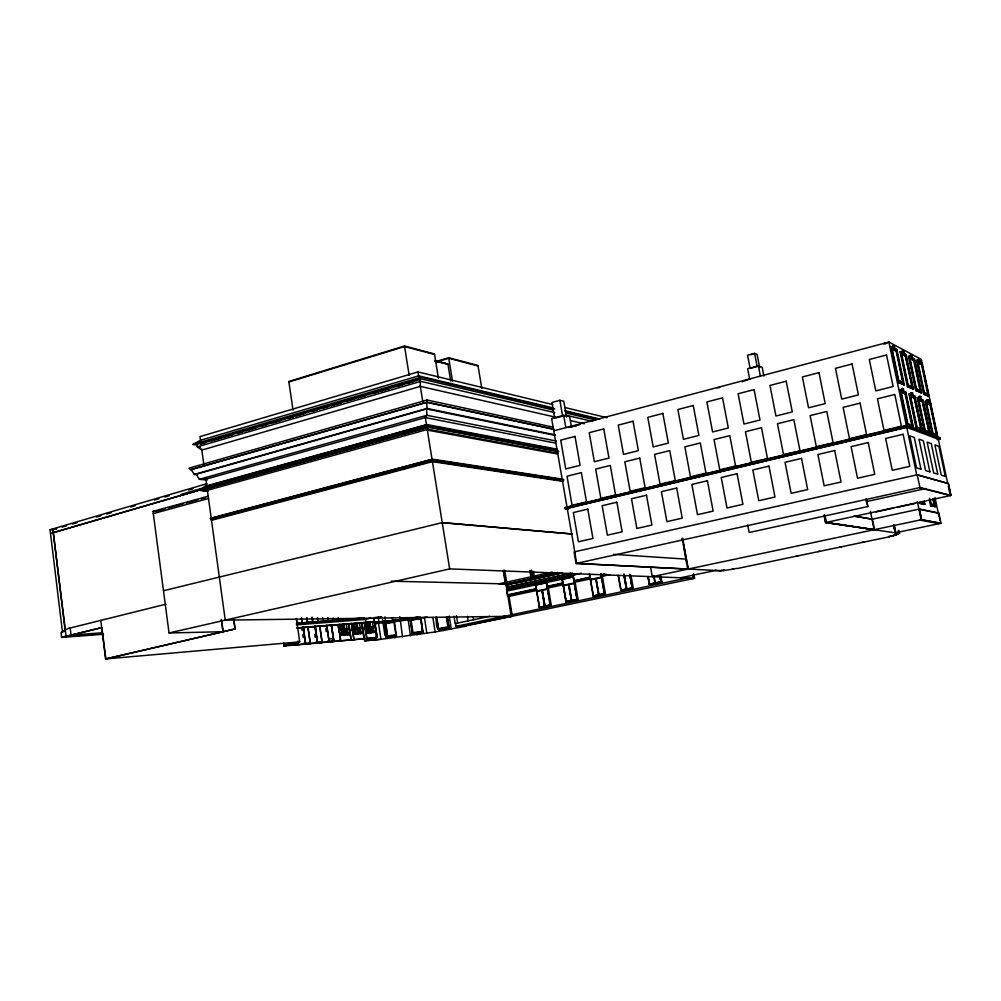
<?xml version="1.0" encoding="UTF-8"?>
<svg xmlns="http://www.w3.org/2000/svg" width="1001" height="1001" viewBox="0 0 1001 1001"><rect width="100%" height="100%" fill="white"/><g stroke="black" fill="none" stroke-linecap="round" stroke-linejoin="round"><path stroke-width="1.5" d="M427.002 400.012L189.014 468.168L190.44 469.732L426.989 402.152L427.002 400.012L553.465 427.202M420.958 619.869L422.923 632.657L412.45 634.209L410.26 619.919L414.552 619.306L414.477 617.604L417.717 617.129L417.867 618.806L421.008 618.13L422.797 631.906M420.32 386.373L420.27 378.653L196.959 444.331L197.31 446.859L201.852 450.087L420.32 386.373L555.58 417.179M296.409 618.518L299.712 641.866L284.021 646.02L284.096 645.144L284.021 646.02L377.227 637.549L374.799 621.671L296.484 627.952M558.746 451.551L428.628 427.277L427.352 430.13L557.595 454.016M715.515 570.432C721.483 571.446 733.27 569.068 736.661 568.38M387.312 636.361L396.521 635.335L395.508 636.436L386.173 637.487L386.061 636.724L387.312 636.361L385.698 621.496L378.891 622.134L378.315 617.392L374.374 617.705M432.87 617.567L435.16 631.956L380.956 639.301L378.503 623.248L379.029 622.096L373.623 622.559M556.481 441.066L426.876 415.29L199.337 479.304L205.856 479.179L425.337 417.567L426.876 415.29L426.564 408.959L196.234 474.236L199.337 479.304L207.119 480.13M208.321 485.773L427.077 424.574L557.094 449.174M423.135 631.644L412.324 633.445L422.847 631.869L419.982 632.307L420.295 634.334M428.441 426.113L427.077 424.574L204.73 486.423L201.264 489.164L428.441 426.113L437.625 427.827M412.45 634.209L422.96 632.632M895.445 535.009L898.573 533.758L897.634 533.646A12.788 1.089 -10.6 0 1 888.713 536.649L895.845 534.959L893.43 535.623M197.497 445.07L192.843 444.444L200.5 440.265L418.631 375.863L552.489 407.757M392.505 622.184L392.655 620.482L414.477 617.604M883.608 343.743L884.796 343.143M884.897 344.069L888.888 342.067L921.358 359.434L947.684 483.295M568.343 509.146L565.252 508.783L565.052 507.607L906.355 425.4L939.977 437.775L940.239 438.976L937.224 439.689M906.768 427.377L907.995 426.826L940.239 438.976L938.312 439.201L906.768 427.377L565.252 508.783L907.995 426.826L900.199 389.652L907.169 425.7L913.3 427.677L905.83 392.179L903.352 391.066L903.69 393.08L905.73 393.981L912.336 425.412L908.395 424.261M721.258 570.557L724.774 570.345M720.107 570.795L721.508 570.457M742.054 381.731L750.875 378.628M392.655 620.482L392.304 617.529M414.502 618.993L384.134 623.06L386.173 637.487M393.305 622.096L394.419 621.746L396.371 635.385L386.198 636.699L386.348 637.437L395.345 636.486L395.27 634.834M438.413 378.228L434.459 353.966L404.492 346.008L288.814 381.481L293.043 410.135M288.889 381.994L404.567 346.534L434.547 354.467M435.21 361.761L448.686 357.745L477.977 365.515L481.806 388.401M436.799 361.811L448.773 358.245L478.065 366.003M386.236 636.686L387.387 636.573L387.7 638.613M552.615 404.542L417.993 371.947L199.987 436.611L201.051 444.319M192.843 444.444L421.233 377.164L554.704 408.871M420.357 617.029L385.573 621.533L384.985 616.816M395.232 635.723L386.061 636.724M200.951 443.618L419.256 379.779M201.001 443.931L205.48 442.605M211.461 440.853L232.395 434.697M238.376 432.945L242.855 431.631M245.846 430.743L256.306 427.677M262.287 425.913L266.779 424.599M272.76 422.835L280.23 420.645M289.201 418.005L293.681 416.691M296.671 415.815L304.154 413.613M313.113 410.973L317.605 409.659M323.586 407.907L328.065 406.581M331.056 405.705L341.516 402.627M347.497 400.875L354.98 398.673M357.97 397.797L365.44 395.595M374.412 392.968L378.891 391.641M381.881 390.765L389.364 388.576M398.323 385.936L402.815 384.622M408.796 382.857L413.275 381.544M56.194 528.828L52.84 528.903L65.265 631.105L62.437 631.819L50.05 529.717L207.019 483.646M62.15 527.077L66.604 525.775M72.56 524.036L77.027 522.722M96.371 517.067L100.838 515.753M106.782 514.014L111.249 512.7M130.593 507.044L135.06 505.73M154.404 500.075L158.859 498.761M164.815 497.022L169.282 495.72M188.626 490.052L193.08 488.738M180.868 494.469L204.73 487.474M179.504 495.87L201.889 489.314M53.303 532.645L201.514 489.401M50.5 533.458L201.777 489.389M553.528 429.291L426.789 402.364L191.204 469.644L194.344 474.449L197.435 474.787M194.344 474.449L427.039 408.458L555.442 434.922M296.258 618.53L297.022 623.235M557.682 450.05L428.778 425.775L199.975 489.301L200.125 490.39L207.87 491.141M200.125 490.39L428.966 426.952L557.857 451.051M207.432 491.453L201.414 490.24L428.628 427.277M301.464 618.168L302.365 622.697M312.875 621.884L311.974 617.379M312.712 622.034L312.112 617.367M302.152 630.492L301.739 627.677L302.502 627.464M221.509 619.757L223.148 631.706L169.044 632.982L153.015 511.373L208.195 496.233M566.541 417.017L563.788 401.263L559.859 400.287L552.001 402.44L554.742 418.23M156.381 511.111L165.315 508.658M168.306 507.832L183.208 503.753M186.186 502.94L198.11 499.674M201.088 498.848L205.555 497.622M153.303 513.601L208.508 498.498M301.739 627.677L303.203 627.277L305.518 643.856M303.316 627.539L303.803 630.155M306.531 627.289L307.995 626.889L310.31 643.43M333.371 620.432L333.095 617.917M313.613 626.726L315.102 626.313L317.505 642.767L316.028 643.155L315.866 642.129L317.254 641.766M338.576 620.007L338.188 617.529M380.981 617.167L378.053 617.467L382.069 617.116M754.579 353.34L747.572 355.242L750.137 368.443L757.169 366.554L754.579 353.34L757.094 354.354L759.671 367.517M751 354.692L753.553 354.004M314.389 626.513L315.09 626.326M315.19 626.576L317.53 642.529L322.022 642.116L319.707 626.201L297.422 628.015M319.119 626.138L319.82 625.938L322.134 642.367L320.758 642.73L320.608 641.704M319.594 626.226L320.095 628.816M325.35 625.775L326.826 625.375L329.129 641.754L326.726 625.412M326.914 625.638L327.415 628.228M571.521 427.427L569.632 416.704L563.663 415.315L551.639 418.556L575.175 554.129M330.017 625.4L331.494 624.999L333.909 641.303L332.42 641.679L332.269 640.665L333.658 640.302M339.802 640.002L339.952 641.015L340.715 640.815L338.3 624.599L321.146 626.113M340.465 624.774L341.191 629.629L341.942 629.504L341.153 624.674L343.268 624.486L343.931 629.354C333.846 634.697 340.315 615.465 341.429 629.566M556.055 417.88L562.625 416.116L559.859 400.287M763.901 376.051L762.174 367.279L758.358 365.803L747.622 368.693L749.624 378.966M338.3 624.599L340.715 640.815M341.629 629.591L341.216 624.649L341.942 629.504M340.903 624.737L343.268 624.486M348.661 624.048L349.074 628.978L344.407 629.366L343.681 624.511L348.335 623.648L349.061 628.503L346.459 629.191M348.335 623.648L343.931 624.449L344.657 629.291L343.994 624.424M350.488 640.064L351.251 639.864L348.836 623.748L348.073 623.961L351.539 623.535L353.954 639.626L353.178 639.827M296.359 624.862L365.59 619.431L370.758 618.042M354.829 628.49L354.104 623.673L356.431 623.423L357.082 628.265L352.214 628.716L351.489 623.886L353.966 623.623L354.629 628.465M351.489 623.886L353.966 623.623M563.338 480.105L432.445 460.11L210.936 519.006L210.448 518.318L432.57 459.209L563.5 479.329M212.75 517.98L432.57 459.209L432.67 459.897L563.801 479.967M210.535 518.968L432.67 459.897M210.936 519.006L211.036 519.719L432.557 460.885L563.45 480.768M348.836 623.748L350.951 639.952M351.539 623.535L353.954 639.626M354.104 623.673L356.431 623.423M356.831 623.448L361.449 622.597L362.462 627.802L357.557 628.265L356.831 623.448L358.846 623.298M361.449 622.597L357.082 623.385L357.807 628.203M376.288 636.674L376.439 637.637L364.639 640.778L380.956 639.289L364.639 640.79L361.912 622.697L361.148 622.91L364.577 622.484L366.992 638.463L366.216 638.663M361.912 622.697L364.026 638.776M364.527 622.835L365.252 627.627L364.527 622.835L369.394 622.384L369.807 627.252L369.394 622.384M211.511 520.32L432.495 461.649L563.213 481.393M553.766 430.855L888.888 342.067L916.866 475.55M894.156 347.847L893.167 348.11L892.592 345.795L894.444 345.996L894.706 350.287L894.806 348.198M372.447 622.159C376.726 620.382 376.739 630.442 370.52 627.189L369.794 622.409L374.387 621.558L377.214 637.549L292.868 645.094M343.994 629.341L342.955 624.574M344.407 629.366L349.061 628.503M374.387 621.558L370.032 622.347L370.758 627.126M373.561 618.868L374.487 621.746M341.716 630.167L342.442 635.034L339.802 635.26L344.732 634.784C341.153 622.209 348.335 637.599 341.992 635.072L341.266 630.205L342.029 630.079L342.755 634.947L341.967 630.104M344.494 629.929L345.22 634.784L344.494 629.929C349.674 625.437 353.14 636.161 347.259 634.609L346.534 629.767L347.297 629.642L348.023 634.496L347.234 629.667M283.871 644.969L293.418 643.868L293.468 644.932M352.214 628.716L351.801 623.798M293.606 644.669L298.235 644.231L297.798 641.241M355.13 628.415L354.379 628.528L353.653 623.711M291.942 644.244L292.092 645.295L298.423 644.469L296.947 644.857L296.796 643.818M352.302 629.279L353.028 634.121L352.302 629.279L357.244 628.816L357.895 633.658L353.028 634.121M357.157 628.24L356.118 623.51M894.381 348.31L896.896 349.637L904.291 384.822L898.072 382.357L890.615 346.771L893.73 347.96L894.256 350.05L895.132 350.175M894.444 345.996L892.592 345.795M894.706 350.287L896.771 351.376L903.315 382.532L898.197 380.555L891.603 349.111L894.256 350.05M893.818 348.448L896.896 349.637M357.557 628.265L362.187 627.414L359.572 628.102M357.244 628.816L357.657 633.721L355.192 633.933L354.467 629.103L355.217 628.978L355.881 633.833M357.645 628.841L358.371 633.658L357.645 628.841C362.762 624.386 366.178 635.009 360.385 633.483L359.659 628.666L360.41 628.553L361.073 633.383M305.368 642.817L303.991 643.18L304.141 644.219L305.618 643.831M303.416 627.502L305.643 643.593L310.222 643.168L307.883 627.152L308.27 629.792M368.13 627.339L367.38 627.452L366.654 622.66M365.34 628.19L366.066 632.995L365.34 628.19L370.207 627.727L370.62 632.594L370.207 627.727M370.52 627.189L375.112 626.338L372.497 627.026M308.934 643.781L310.423 643.405L308.934 643.781L308.783 642.755M891.603 349.111L896.771 351.376M904.491 355.092L903.64 354.98L903.127 352.928L900.124 351.776L907.469 386.686L913.45 389.064L906.168 354.529L903.753 353.253L904.078 355.205L903.803 350.976L902.001 350.788L902.577 353.065L903.553 352.815M901.075 354.066L905.517 356.381L911.961 386.962L907.569 384.922L901.075 354.066L903.64 354.98M904.166 353.14L903.202 353.403L906.168 354.529M370.608 627.752L371.333 632.544L370.608 627.752C375.538 623.11 378.916 633.983 373.31 632.369L372.585 627.589L373.323 627.477L373.986 632.269M329.079 640.703L327.602 641.078L327.752 642.104L329.229 641.716M905.517 356.381L912.512 386.824L907.569 384.922M911.836 357.194L910.872 357.445L910.309 355.205L912.074 355.393L912.336 359.534L912.011 357.62L914.351 358.858L921.546 392.805L915.752 390.515L908.508 356.193L911.41 357.307L911.924 359.321L912.762 359.434M912.074 355.393L910.309 355.205M911.473 357.77L912.437 357.52M912.336 359.534L914.263 360.548L920.62 390.603L915.852 388.763L909.446 358.446L911.924 359.321M320.758 642.73L322.247 642.342L317.405 642.792L314.99 626.351M333.696 641.078L329.254 641.491L333.721 641.065L331.381 625.262L331.756 627.865M914.351 358.858L920.995 392.93M909.446 358.446L914.263 360.548M919.769 361.399L918.818 361.636L918.267 359.434L919.982 359.609L920.257 363.688L919.932 361.799L922.196 363L916.528 360.423L923.685 394.169L929.291 396.383L923.685 394.169M916.528 360.423L919.356 361.499L919.856 363.476L920.67 363.588M918.267 359.434L919.982 359.609M919.856 363.476L917.442 362.637L922.109 364.664L928.39 394.219L923.76 392.455L926.488 393.718M920.344 361.699L919.393 361.937L919.043 359.847M363.563 638.901L364.339 638.701M898.197 380.555L903.315 382.532M898.072 382.357L904.291 384.822M907.469 386.686L913.45 389.064M903.152 390.678L902.151 390.928L901.563 388.588L903.415 388.726L903.69 393.08M903.415 388.726L901.563 388.588M912.336 425.412L907.269 423.836L900.625 392.104L904.128 392.968M915.852 388.763L920.62 390.603M902.789 391.203L905.83 392.179M915.752 390.515L921.546 392.805M900.625 392.104L905.73 393.981M912.399 394.832L911.423 395.07L910.847 392.78L912.649 392.918L912.925 397.184L913.012 395.107M912.587 395.207L914.977 396.283L922.321 431.106L916.415 429.204L909.008 393.994L911.974 394.932L912.499 396.997L913.35 397.072M909.959 396.246L914.326 398.185L920.832 429.016L916.516 427.364L909.959 396.246L912.499 396.997M166.016 604.179L67.63 628.615L61.048 632.67L61.624 637.412L103.541 634.259M912.036 395.345L914.977 396.283M920.57 398.498L919.606 398.736L919.043 396.484L920.795 396.609L921.07 400.8L920.745 398.861L923.047 399.9L930.292 434.121L922.497 400.025L920.194 398.999L921.158 398.761M914.326 398.185L921.383 428.891L916.516 427.364M930.292 434.121L924.574 432.294L917.266 397.685L920.144 398.598L920.657 400.613L921.496 400.7M920.795 396.609L919.043 396.484M928.39 402.002L927.427 402.239L926.876 400.025L928.59 400.137L928.865 404.266L928.953 402.264M922.422 401.776L929.378 431.957L924.661 430.493L918.205 399.9L922.422 401.776L928.828 432.082L924.661 430.493M928.59 400.137L926.876 400.025M929.278 404.166L928.465 404.091L927.977 402.102L925.174 401.226L932.394 435.26L937.386 437.149M928.465 404.091L926.088 403.403L930.692 405.08L937.024 434.884L932.457 433.471L936.486 435.01L930.154 405.205M163.476 590.728L442.229 522.635L572.297 534.008L442.229 522.635M928.002 402.49L930.767 403.353L928.54 402.364M61.624 637.412L101.677 627.602M616.228 494.907L600.85 498.323L595.658 469.069L610.285 465.427L615.54 494.807M706.281 473.01L690.44 476.851L684.847 446.834L700.3 442.98L705.98 473.123M735.873 465.928L719.769 469.819L714.026 439.552L729.779 435.635L735.597 466.028M800.512 450.738L783.52 454.529L777.464 423.736L793.818 419.657L799.962 450.588M833.62 442.805L816.328 446.671L810.109 415.603L826.788 411.436L833.082 442.655M901.538 426.201L883.996 430.443L877.439 398.811L894.794 394.482L901.438 426.263M565.052 507.607L907.719 425.538M913.3 427.677L905.279 392.317M922.321 431.106L914.426 396.421M100.776 620.382L105.593 658.933L223.148 631.706M169.044 632.97L449.662 568.893L694.581 578.315L693.731 573.711M567.78 427.377L579.904 424.637M570.507 427.064L576.601 425.688M824.261 516.466L825.475 522.585L950.95 495.445L948.422 483.571L917.166 474.799L574.073 551.914L576.075 563.475L688.087 569.094L682.444 538.576M917.316 474.837L948.297 483.533L950.825 495.407M576.075 563.475L919.982 487.562L917.166 474.799M866.178 501.626L925.675 488.576M546.02 573.223L548.285 572.722M552.102 572.122L498.811 583.858L506.831 584.046L557.157 572.997M532.419 578.103L557.732 572.547M533.283 578.128L535.535 577.627L534.672 577.602L534.371 575.788L532.119 576.288L533.12 576.251M557.57 572.885L546.333 575.049M532.882 573.46L533.658 578.077L506.969 583.921L391.291 581.193M561.636 572.972L506.719 585.022L511.574 584.021M514.627 583.358L561.899 572.985M866.278 499.011L867.817 506.544L749.223 532.494L747.647 525.175M506.681 587.212L570.783 573.198M506.744 587.574L572.384 573.223M506.456 589.489L581.318 573.173M506.781 589.489L578.565 573.848M507.119 591.078L573.36 576.714L577.152 599.499L578.09 599.499L575.087 582.157L574.099 580.918L590.077 577.464M506.906 592.204L507.357 594.932L536.323 588.663M604.241 573.986L601.288 574.637L602.339 576.288L605.417 593.768L593.168 596.133L604.591 593.756L600.988 573.848M924.924 504.291L919.919 503.403L924.924 504.291L924.298 501.301M507.432 595.307L536.398 589.051M547.297 586.699L546.408 582.532L550.362 605.13L539.326 607.432L551.238 605.13L548.298 587.925L547.297 586.699L563 583.308M601.363 575.024L605.955 574.073M934.646 504.829C923.748 501.413 940.877 510.435 933.357 498.736M508.445 596.508L537.399 590.277M548.298 587.925L564.001 584.546M575.087 582.157L591.053 578.716M602.339 576.288L609.722 574.687M929.391 499.862L930.63 505.755L935.409 506.606L933.87 499.299M535.848 585.085L546.371 582.795L547.384 588.776L536.749 591.04L535.51 584.897L539.426 607.432M600.825 574.086L601.463 577.139L590.465 579.479L589.401 573.423M539.476 607.169L536.824 591.478L541.991 590.39L544.657 606.106L539.301 607.207M542.267 590.315L547.459 589.214L550.137 604.954L544.932 606.03L542.267 590.315L544.944 606.03M568.706 584.647L563.45 585.748L566.178 601.563L571.433 600.487L568.606 584.647L571.433 600.487M568.993 584.559L574.261 583.445L577.014 599.311L571.721 600.4L569.094 584.559M593.33 595.87L598.686 594.769L595.883 578.803L590.54 579.929L593.43 595.87M930.63 505.755L935.409 506.606M893.793 525.65L895.269 532.845L941.015 523.26L938.763 513.063L939.939 520.445M489.702 616.341L455.155 623.585L453.966 616.191M604.354 593.58L598.973 594.682L596.171 578.716L601.538 577.59L604.266 593.58M623.836 574.461L626.413 588.951L621.058 590.077L618.393 575.6M624.136 574.374L626.714 588.863L632.182 587.737L629.742 574.637M653.553 575.575L654.979 582.957L649.436 584.096L648.198 576.726L649.374 584.371M566.116 601.826L562.112 579.116L566.028 601.826L577.239 599.499L573.298 576.714M633.22 587.937L620.808 590.34L633.22 587.937L630.98 575.35M647.885 576.676L649.274 584.371L661.098 581.906L659.997 575.825M680.605 577.752L715.665 570.445M578.09 599.499L566.015 601.826M660.86 576.288L661.886 581.931L649.274 584.371M898.46 533.621L897.634 533.646L899.524 533.295L898.936 530.442M897.634 533.646L898.898 533.383L898.272 530.53M898.235 533.558L899.524 533.295L895.657 532.72L894.081 525.1M455.58 623.498L456.031 626.326L502.865 616.541L511.323 616.428M796.233 556.055L797.96 555.855M817.88 551.538L819.606 551.338M839.814 546.971L841.541 546.771M862.024 542.329L863.75 542.129M737.224 568.53L890.039 536.649M511.248 616.303L462.9 626.088M694.581 578.315L464.802 626.113L456.031 626.326M435.16 631.969L466.228 626.088L460.898 626.188M436.123 617.192C436.499 634.959 438.501 627.427 449.124 628.19L447.247 616.904M445.633 628.791L449.086 628.178L447.247 616.904M438.038 629.204L448.999 627.427L438.1 629.216L436.198 617.204M436.711 617.492L438.738 630.042L449.049 628.178L438.663 630.029L438.538 629.291L448.923 627.414L446.734 616.804M732.119 569.281L733.72 568.993M439.439 629.129L439.114 629.191M438.663 630.029L441.216 629.591M417.817 618.505L427.152 617.041M422.847 631.869L412.374 633.433L416.666 632.807L416.992 634.834M410.485 619.719L421.008 618.13M420.733 618.368L410.26 619.919L412.6 633.245M395.395 635.673L394.607 635.773L394.92 637.812M204.73 486.423L206.819 486.198L205.718 478.253M385.535 621.221L392.755 620.445M394.419 621.746L385.072 622.76L387.174 636.411M391.066 622.334L384.134 623.06L385.297 622.947M378.841 621.821L385.66 621.183M375.538 623.498L385.247 622.635M105.593 658.933L299.712 641.866M317.642 642.504L322.047 642.116M305.643 643.593L310.197 643.168M328.829 639.026L333.496 638.613M353.34 634.033L355.505 633.846L354.779 629.016M358.683 633.57L360.698 633.408M366.379 632.907L368.506 632.732L367.78 627.94M370.933 632.519L368.193 632.807L367.467 628.015L368.218 627.902L368.881 632.707M371.646 632.457L373.623 632.282M345.22 634.784L350.137 634.321M358.371 633.658L363.213 633.195M366.066 632.995L370.87 632.532L370.145 627.752M371.333 632.544L376.101 632.081M207.457 490.89L204.329 491.153L428.14 429.266L558.358 453.29M365.252 627.627L370.12 627.164L369.331 622.409M344.081 629.917L339.076 630.392L340.065 635.185M338.513 624.887L340.765 624.687M364.764 622.772L366.967 622.584L367.63 627.389M343.681 624.511L345.733 624.349M369.081 622.472L367.092 622.635L367.817 627.414M369.794 622.409L371.771 622.247M374.549 623.573L378.503 623.248M374.349 617.717L378.315 617.392M296.922 623.26L363.488 618.092M296.346 623.335L364.101 618.067M102.202 632.782L71.058 635.109L70.195 627.977M64.102 636.523L68.769 636.173M78.103 635.472L82.77 635.122M92.092 634.421L95.208 634.184M722.972 570.432L723.948 570.37M716.729 387.675L719.656 387.612M50.05 529.717L53.153 529.654M53.766 528.866L56.707 528.803M511.761 616.403L503.24 616.528L685.798 578.328L692.955 578.578M512.349 616.278L225.25 620.12L207.42 490.59M544.569 606.106L541.891 590.39M551.238 605.13L549.999 604.779M605.417 593.768L604.229 593.405M598.686 594.769L595.883 578.803M626.413 588.951L623.736 574.461M547.397 586.311L562.925 582.92M626.714 588.863L624.224 574.374M502.302 583.958L506.831 584.046M506.293 585.034L506.406 584.058M574.099 580.918L590.002 577.064M660.735 581.543L661.886 581.931M531.118 577.99L533.658 578.077M548.335 574.612L549.524 574.649M688.087 569.081L576.551 563.363L574.774 551.814M720.382 570.695L688.3 569.043L682.632 538.313M613.475 554.354L684.697 559.021M210.448 518.318L211.249 518.38M153.015 511.373L154.892 511.511M201.414 490.24L206.068 490.69M200.4 447.272L197.31 446.859L420.708 381.356L554.704 412.587M824.736 515.252L826.163 522.434L874.474 529.604L872.334 519.106L854.166 516.053M824.173 514.889L825.662 522.547L898.86 533.383M826.163 522.434L824.887 515.277M825.7 522.522L874.136 529.717L870.432 511.411M432.394 461.036L563.113 480.868M436.711 460.335L441.316 461.036M444.394 461.511L447.472 461.987M450.55 462.449L453.616 462.925M456.694 463.388L459.772 463.863M462.85 464.339L467.454 465.04M470.533 465.515L473.611 465.978M476.689 466.453L479.754 466.929M482.832 467.392L485.91 467.867M488.988 468.343L493.593 469.044M496.671 469.519L505.893 470.933M508.971 471.396L532.031 474.937M535.11 475.4L562.787 479.642M855.192 516.403L870.344 518.956M871.996 519.231L919.431 509.046L938.875 513.088M438.513 628.628L447.91 626.926L446.308 617.179M875.963 511.924L893.78 508.007M919.756 520.07L939.088 523.623M940.552 523.36L921.17 519.769L917.366 501.589M438.813 427.414L446.471 428.853M449.537 429.429L452.602 430.017M460.272 431.456L463.338 432.032M470.996 433.483L478.666 434.922M486.336 436.373L489.401 436.949M497.059 438.388L500.125 438.976M507.795 440.415L515.452 441.866M518.518 442.442L521.584 443.018M529.254 444.469L536.924 445.908M539.989 446.484L547.647 447.935M550.713 448.511L556.844 449.662M440.69 428.403L538.663 446.809M541.729 447.384L555.505 449.975M867.817 506.544L866.128 498.986M940.915 523.235L921.533 519.644L919.306 509.021L921.646 519.669L652.277 576.664L650.625 567.542M425.337 417.567L555.73 443.143M897.146 507.332L915.202 503.365M426.564 408.959L554.504 435.247M937.924 437.349L939.977 437.775M918.943 509.146L936.911 512.875M426.989 402.152L553.903 429.154M920.482 501.651L924.123 502.464L921.22 502.027M570.77 420.633L584.446 423.748M565.365 415.065L592.78 421.459M420.27 378.653L553.503 410.06M565.615 412.912L595.895 420.045M564.664 410.648L599.649 418.994M565.315 411.386L598.686 419.319M564.714 407.47L607.069 417.73M919.406 487.687L950.274 495.52M919.831 487.512L950.95 495.445M435.097 360.648L447.91 363.964L450.713 381.043M434.947 360.773L447.935 364.089M434.972 360.948L446.096 363.813M912.099 427.565L916.403 429.204M929.316 434.084L932.181 435.172M912.925 397.184L914.876 398.048M920.657 400.613L918.755 399.774L925.212 430.355M921.07 400.8L922.96 401.639M928.865 404.266L930.692 405.08M900.199 389.652L902.714 390.778L903.24 392.88M899.636 389.802L902.151 390.928M909.008 393.994L911.423 395.07M917.266 397.685L919.606 398.736M910.847 392.78L911.673 393.155M418.631 375.863L421.233 377.164M904.078 355.205L906.055 356.243M920.257 363.688L922.109 364.664M890.615 346.771L893.167 348.11M900.124 351.776L902.577 353.065M768.042 458.521L751.338 462.249L745.445 431.719L761.486 427.715L767.467 458.383M675.913 480.605L660.022 484.146L654.566 454.391L669.744 450.6L675.262 480.48M587.199 501.864L572.059 505.23L567.016 476.213L581.368 472.635L586.486 501.764M632.056 587.562L630.017 574.486M919.206 359.196L920.257 363.376M927.827 399.787L928.878 403.991M911.273 354.955L912.336 359.209M920.007 396.246L921.083 400.513M902.977 350.538L904.066 354.867M911.823 392.542L912.925 396.884M893.58 345.533L894.681 349.937M902.564 388.338L903.678 392.767M948.335 486.348L949.962 494.006M921.658 363.138L928.753 396.509M930.229 403.491L937.061 435.61M921.571 364.802L927.852 394.356M917.98 362.5L924.298 392.317M926.626 403.265L933.007 433.345M917.066 360.285L924.223 394.044M925.712 401.088L932.932 435.122M913.725 360.685L920.082 390.74M909.984 358.308L916.39 388.626M909.046 356.056L916.303 390.377M917.817 397.547L925.137 432.169M905.617 354.679L912.899 389.201M934.997 497.497L938.838 515.74M933.407 499.399L934.947 506.706M932.894 498.836L934.171 504.917M901.638 353.929L908.132 384.772M910.522 396.108L917.066 427.239M900.675 351.639L908.02 386.549M909.559 393.856L916.979 429.079M930.242 499.699L931.155 504.041M929.541 498.285L931.093 505.655M896.333 349.787L903.728 384.96M896.208 351.514L902.764 382.682M905.167 394.119L911.761 425.55M892.166 348.961L898.76 380.405M901.188 391.967L907.844 423.698M891.178 346.621L898.648 382.219M894.293 525.55L895.77 532.732M893.543 525.2L895.244 532.845M758.358 365.803L760.372 376.113M693.655 575.262L694.219 578.315M692.654 575.3L693.205 578.29M682.169 538.413L682.732 541.491M683.295 544.557L686.611 563.488M687.274 566.065L687.662 569.181M661.01 581.906L659.784 575.813L660.86 581.719L655.292 582.87L653.953 575.487M629.929 574.486L632.344 587.925M618.155 575.325L620.895 590.34M563.663 415.315L565.828 427.665M589.401 574.536L593.268 596.133M533.483 571.446L534.221 575.85M531.506 570.357L532.494 576.226M531.381 570.532L532.394 576.538M529.829 570.345L530.855 576.463M504.667 570.132L507.995 590.127M508.758 594.744L512.087 614.739M510.01 605.88L510.51 608.883M511.01 611.886L511.511 614.902M503.628 570.432L510.998 614.764M503.153 570.37L505.405 583.896M448.686 357.745L452.515 381.043M473.123 616.741L473.598 619.719M467.467 616.391L468.193 620.858M428.778 425.775L428.966 426.952M432.445 460.11L432.557 460.885M417.993 371.947L418.743 376.564M420.22 385.798L422.923 402.59M425.175 416.566L426.539 425.1M427.152 428.878L449.674 568.906M456.481 615.653L457.67 623.06M449.211 616.103L451.276 629.066M404.492 346.008L409.159 375.25M446.796 616.816L448.486 627.339M442.993 628.503L443.318 630.53M437.349 621.796L437.825 624.787M424.399 617.492L426.889 633.32M408.008 618.555L410.485 635.785M399.812 616.654L402.54 636.861M382.532 619.606L384.985 635.572M373.561 618.781L374.036 621.871M375.788 633.42L376.226 636.298M372.397 621.721L373.135 626.501M373.023 627.552L373.748 632.332M372.898 627.502L373.561 632.307M367.405 622.547L368.068 627.352M367.905 627.977L368.631 632.77M365.59 619.431L366.041 622.434M364.264 622.572L366.679 638.538M315.29 626.551L315.69 629.179M359.447 622.76L360.172 627.577M359.972 628.59L360.823 633.445M354.404 623.585L355.067 628.428M354.905 629.066L355.63 633.896M346.283 623.811L347.022 628.666M346.846 629.679L347.71 634.571M346.784 629.704L347.51 634.546L345.533 634.709L344.744 629.867M341.579 630.117L342.267 634.997M331.394 625.037L333.808 641.328M325.788 628.753L326.226 631.719M322.822 618.067L323.11 621.233L322.672 618.08M317.467 617.842L318.03 621.608L317.367 617.867M314.739 634.421L315.19 637.499M306.819 617.742L307.495 622.434L306.731 617.767M301.564 617.755L302.227 622.847M302.765 634.722L303.165 637.537M297.985 641.453L298.323 644.494M283.583 642.98L284.021 646.02M233.846 619.719L235.135 628.928L105.843 658.908L101.864 627.564L66.066 636.361L52.84 528.903M233.683 619.632L234.972 628.928L223.01 631.706L221.309 619.369M201.689 448.949L203.916 465.077M426.789 402.364L427.039 408.458M411.086 620.12L413.025 632.67L422.547 631.231L420.57 618.718L411.061 620.145M385.673 623.198L394.006 622.309L395.946 634.897L387.525 635.848L385.673 623.198M575.012 436.411L560.723 440.152L565.74 468.943L580.092 465.327L575.012 436.411M603.753 428.903L589.214 432.695L594.356 461.736L608.971 458.058L603.753 428.903M633.032 421.246L618.23 425.112L623.51 454.404L638.388 450.65L633.032 421.246M662.862 413.451L647.772 417.392L653.19 446.921L668.355 443.105L662.862 413.451M693.255 405.505L677.877 409.522L683.433 439.314L698.886 435.422L693.255 405.505M722.547 397.847L706.894 401.939L712.587 431.969L728.315 428.003L722.547 397.847M754.066 389.602L738.112 393.781L743.968 424.061L759.997 420.032L754.066 389.602M786.198 381.206L769.944 385.46L775.95 416.016L792.292 411.899L786.198 381.206M818.968 372.647L802.389 376.977L808.545 407.807L825.212 403.616L818.968 372.647M852.076 363.989L835.472 368.33L841.728 399.124L858.433 394.92L852.076 363.989M886.536 354.98L869.293 359.484L875.8 390.878L893.13 386.511L886.536 354.98M639.739 458.083L624.837 461.799L630.155 491.303L645.119 487.712L639.739 458.083M860.109 403.128L843.105 407.369L849.486 438.713L866.578 434.622L860.109 403.128M587.787 509.134L573.335 512.562L578.428 541.779L592.942 538.475L587.787 509.134M616.866 502.227L602.152 505.718L607.382 535.185L622.159 531.831L616.866 502.227M646.483 495.195L631.506 498.761L636.861 528.478L651.914 525.05L646.483 495.195M676.663 488.038L661.398 491.654L666.891 521.646L682.232 518.143L676.663 488.038M707.419 480.743L691.854 484.434L697.497 514.677L713.137 511.111L707.419 480.743M737.061 473.698L721.22 477.464L727.014 507.957L742.93 504.329L737.061 473.698M768.968 466.128L752.827 469.957L758.771 500.725L774.987 497.034L768.968 466.128M801.501 458.408L785.047 462.312L791.14 493.355L807.682 489.589L801.501 458.408M834.684 450.538L817.892 454.517L824.161 485.835L841.028 482.007L834.684 450.538M868.217 442.58L851.1 446.646L857.532 478.24L874.736 474.324L868.217 442.58M903.115 434.296L885.647 438.438L892.266 470.332L909.821 466.341L903.115 434.296M573.148 576.976L562.337 579.304L563.375 585.31L574.186 583.007L573.148 576.976M378.954 621.796L373.686 622.222L378.954 621.796M920.933 469.181L916.503 467.88L909.796 435.873L914.276 437.475L920.933 469.181M929.866 471.821L925.612 470.57L918.993 439.176L923.297 440.715L929.866 471.821M937.737 474.149L933.633 472.935L927.114 442.092L931.268 443.581L937.737 474.149M945.269 476.376L941.303 475.2L934.884 444.882L938.888 446.321L945.269 476.376M328.366 620.795L327.815 617.692L328.265 620.82"/></g></svg>
